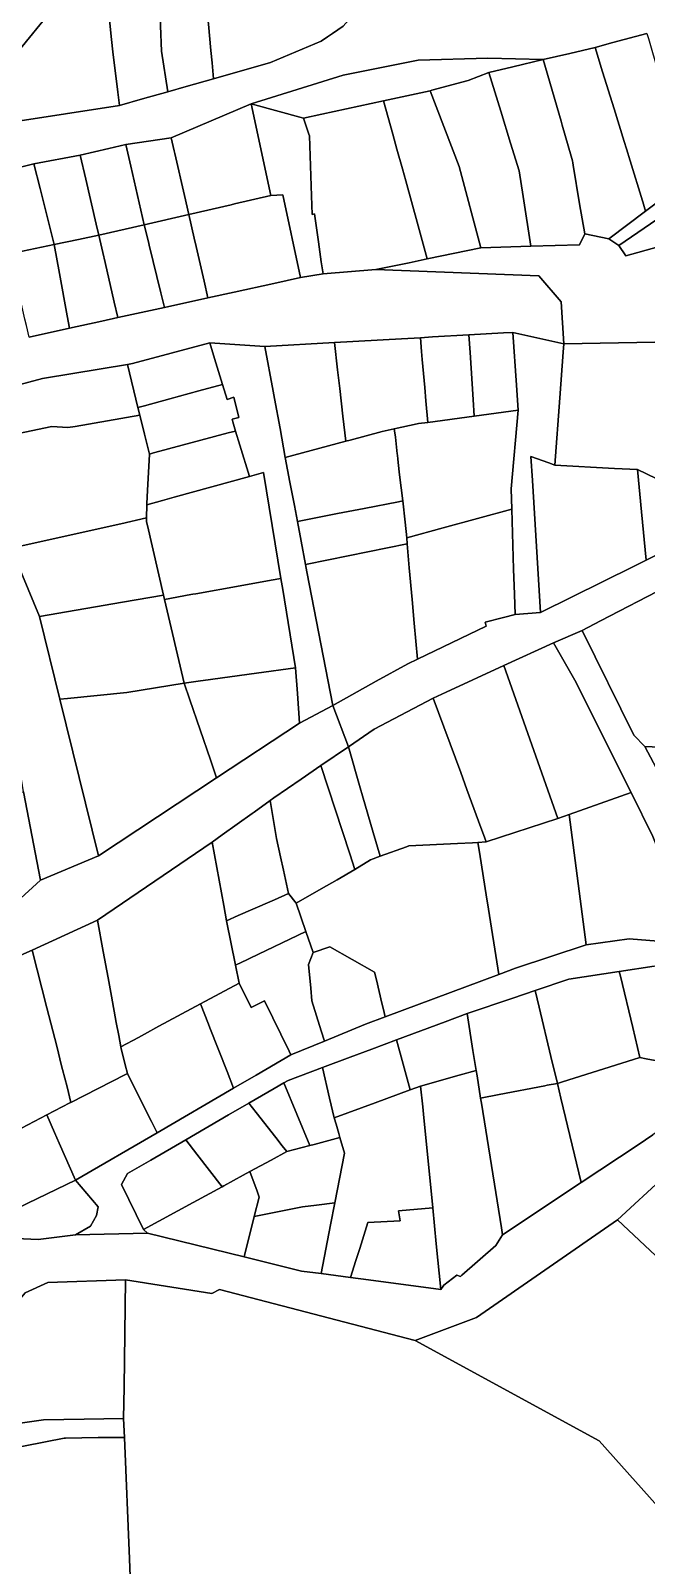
# Model space of a CAD drawing. Header units: inches. Extents: x 469449 to 472390, y 1000542 to 1004361.
# Drawn here: x 471191.5 to 471324.5, y 1001459.7 to 1001791.1 of the extents above; entities that cross this region are included whole.
import ezdxf

# ---------------------------------------------------------------- set-up
doc = ezdxf.new("R2010")
doc.units = ezdxf.units.IN
doc.header["$MEASUREMENT"] = 0
doc.layers.add('Gulele_10_07_New_Parcel', color=7, linetype='Continuous')

msp = doc.modelspace()

# ---------------------------------------------------------------- linework, layer by layer
at = {"layer": 'Gulele_10_07_New_Parcel'}
for points in [[(471198.2, 1001798.28), (471174.61, 1001769.46), (471163.84, 1001772.14), (471162.68, 1001784.83), (471172.98, 1001801.49), (471177.05, 1001803.18), (471182.23, 1001804.28), (471198.32, 1001804.57), (471198.24, 1001800.29)], [(471243.26, 1001784.25), (471231, 1001780.77), (471230.67, 1001784.18), (471230.41, 1001786.89), (471229.86, 1001792.56), (471229.33, 1001798.11), (471229.09, 1001800.72), (471232.86, 1001800.84), (471241.86, 1001801.11), (471246.56, 1001801.25), (471251.12, 1001801.39), (471256.32, 1001801.55), (471263.07, 1001801.75), (471264.15, 1001797.94), (471258.97, 1001792.11), (471256.66, 1001790.54), (471255.62, 1001789.83), (471254.26, 1001788.91)], [(471210.65, 1001774.99), (471174.61, 1001769.46), (471198.2, 1001798.28), (471208.04, 1001798.01), (471208.82, 1001789.9), (471209.31, 1001785.9), (471210.22, 1001778.53), (471210.3, 1001777.85)], [(471215.63, 1001776.41), (471210.65, 1001774.99), (471210.3, 1001777.85), (471210.22, 1001778.53), (471209.31, 1001785.9), (471208.82, 1001789.9), (471208.04, 1001798.01), (471218.69, 1001797.72), (471219.35, 1001797.7), (471219.55, 1001792.18), (471219.76, 1001786.7), (471221.12, 1001777.97)], [(471225.09, 1001779.09), (471221.12, 1001777.97), (471219.76, 1001786.7), (471219.55, 1001792.18), (471219.35, 1001797.7), (471229.33, 1001798.11), (471229.86, 1001792.56), (471230.41, 1001786.89), (471230.67, 1001784.18), (471231, 1001780.77)], [(471329.72, 1001756.2), (471324.37, 1001752.18), (471323.75, 1001754.2), (471323.68, 1001754.42), (471321.02, 1001763.05), (471320.22, 1001765.64), (471319.73, 1001767.22), (471318.64, 1001770.73), (471317.56, 1001774.24), (471315.08, 1001782.27), (471313.45, 1001787.53), (471317.32, 1001788.58), (471324.67, 1001790.56), (471324.98, 1001789.48), (471327.1, 1001782.18), (471329.13, 1001775.19), (471329.31, 1001774.57), (471329.48, 1001774.04), (471332.64, 1001764.47), (471334.77, 1001760), (471332.26, 1001758.11)], [(471324.37, 1001752.18), (471316.44, 1001746.2), (471311.21, 1001747.24), (471310.11, 1001753.77), (471308.71, 1001762.08), (471308.62, 1001762.6), (471308.55, 1001763.03), (471308.25, 1001764.07), (471306.32, 1001770.77), (471306.09, 1001771.58), (471302.25, 1001784.89), (471308, 1001786.25), (471313.45, 1001787.53), (471315.08, 1001782.27), (471317.56, 1001774.24), (471318.64, 1001770.73), (471319.73, 1001767.22), (471320.22, 1001765.64), (471321.02, 1001763.05), (471323.68, 1001754.42), (471323.75, 1001754.2)], [(471302.25, 1001784.89), (471295.64, 1001783.33), (471290.46, 1001782.11), (471286, 1001780.36), (471278.17, 1001778.26), (471277.8, 1001778.18), (471267.72, 1001775.99), (471254.38, 1001773.1), (471250.46, 1001772.25), (471239.13, 1001775.36), (471259.01, 1001781.52), (471275.21, 1001784.74), (471290.29, 1001785.19)], [(471310.06, 1001744.88), (471299.6, 1001744.57), (471297.92, 1001755.32), (471297.06, 1001760.85), (471295.19, 1001766.88), (471293.06, 1001773.74), (471290.46, 1001782.11), (471295.64, 1001783.33), (471302.25, 1001784.89), (471306.09, 1001771.58), (471306.32, 1001770.77), (471308.25, 1001764.07), (471308.55, 1001763.03), (471308.62, 1001762.6), (471308.71, 1001762.08), (471310.11, 1001753.77), (471311.21, 1001747.24)], [(471299.6, 1001744.57), (471288.79, 1001744.25), (471284.11, 1001761.83), (471277.8, 1001778.18), (471278.17, 1001778.26), (471286, 1001780.36), (471290.46, 1001782.11), (471293.06, 1001773.74), (471295.19, 1001766.88), (471297.06, 1001760.85), (471297.92, 1001755.32)], [(471288.79, 1001744.25), (471277.19, 1001741.85), (471275.22, 1001748.97), (471272.52, 1001758.69), (471271.81, 1001761.27), (471270.63, 1001765.52), (471269.73, 1001768.76), (471267.72, 1001775.99), (471277.8, 1001778.18), (471284.11, 1001761.83)], [(471234.79, 1001753.55), (471225.62, 1001751.44), (471224.67, 1001755.57), (471222.59, 1001764.64), (471222.46, 1001765.21), (471221.82, 1001768.01), (471239.13, 1001775.36), (471243.4, 1001755.54), (471235.5, 1001753.72)], [(471250.46, 1001772.25), (471251.6, 1001768.78), (471251.72, 1001768.4), (471252.16, 1001755.5), (471252.3, 1001751.45), (471252.82, 1001751.57), (471253.67, 1001745.52), (471254.28, 1001741.23), (471254.65, 1001738.62), (471249.75, 1001737.81), (471245.96, 1001755.71), (471243.4, 1001755.54), (471239.13, 1001775.36)], [(471272.52, 1001758.69), (471275.22, 1001748.97), (471277.19, 1001741.85), (471273.28, 1001741.03), (471266.05, 1001739.54), (471254.65, 1001738.62), (471254.28, 1001741.23), (471253.67, 1001745.52), (471252.82, 1001751.57), (471252.3, 1001751.45), (471252.16, 1001755.5), (471251.72, 1001768.4), (471251.6, 1001768.78), (471250.46, 1001772.25), (471254.38, 1001773.1), (471267.72, 1001775.99), (471269.73, 1001768.76), (471270.63, 1001765.52), (471271.81, 1001761.27)], [(471225.62, 1001751.44), (471216, 1001749.22), (471213.07, 1001761.87), (471211.99, 1001766.55), (471221.82, 1001768.01), (471222.46, 1001765.21), (471222.59, 1001764.64), (471224.67, 1001755.57)], [(471201.76, 1001746.03), (471196.51, 1001744.94), (471193.49, 1001757.03), (471192.15, 1001762.38), (471202.16, 1001764.28), (471203.36, 1001759.08), (471205.61, 1001749.35), (471206.16, 1001746.94)], [(471216, 1001749.22), (471206.16, 1001746.94), (471205.61, 1001749.35), (471203.36, 1001759.08), (471202.16, 1001764.28), (471208.32, 1001765.7), (471211.99, 1001766.55), (471213.07, 1001761.87)], [(471196.51, 1001744.94), (471186.97, 1001742.96), (471186.56, 1001744.93), (471181.82, 1001759.79), (471188.7, 1001761.52), (471192.15, 1001762.38), (471193.49, 1001757.03)], [(471346.45, 1001748.45), (471348.59, 1001743.77), (471336.45, 1001741.94), (471334.71, 1001741.67), (471330.57, 1001740.47), (471327.07, 1001744.43), (471320.12, 1001742.54), (471318.57, 1001744.72), (471326.82, 1001750.35), (471335.86, 1001758.68), (471338.83, 1001761.05), (471341.61, 1001757.41), (471343.05, 1001755.53), (471344.23, 1001753.29)], [(471335.86, 1001758.68), (471326.82, 1001750.35), (471318.57, 1001744.72), (471316.44, 1001746.2), (471324.37, 1001752.18), (471329.72, 1001756.2), (471332.26, 1001758.11), (471334.77, 1001760)], [(471235.41, 1001734.67), (471229.75, 1001733.42), (471228.92, 1001737.05), (471227.2, 1001744.56), (471226.79, 1001746.31), (471225.62, 1001751.44), (471234.79, 1001753.55), (471235.5, 1001753.72), (471243.4, 1001755.54), (471245.96, 1001755.71), (471249.75, 1001737.81), (471244, 1001736.55)], [(471229.75, 1001733.42), (471220.35, 1001731.36), (471219.58, 1001734.5), (471217.07, 1001744.79), (471216.9, 1001745.52), (471216, 1001749.22), (471225.62, 1001751.44), (471226.79, 1001746.31), (471227.2, 1001744.56), (471228.92, 1001737.05)], [(471220.35, 1001731.36), (471210.31, 1001729.16), (471209.53, 1001732.52), (471207.54, 1001741.04), (471207.03, 1001743.22), (471206.16, 1001746.94), (471216, 1001749.22), (471216.9, 1001745.52), (471217.07, 1001744.79), (471219.58, 1001734.5)], [(471197.66, 1001738.73), (471199.34, 1001729.58), (471199.84, 1001726.86), (471191.1, 1001724.94), (471190.52, 1001727.47), (471190.22, 1001728.81), (471188.88, 1001734.64), (471188.67, 1001735.53), (471188.15, 1001737.83), (471186.97, 1001742.96), (471196.51, 1001744.94)], [(471206.8, 1001728.38), (471199.84, 1001726.86), (471199.34, 1001729.58), (471197.66, 1001738.73), (471196.51, 1001744.94), (471201.76, 1001746.03), (471206.16, 1001746.94), (471207.03, 1001743.22), (471207.54, 1001741.04), (471209.53, 1001732.52), (471210.31, 1001729.16)], [(471260.52, 1001702.73), (471259.55, 1001702.46), (471258.94, 1001707.89), (471258.27, 1001713.82), (471257.81, 1001717.92), (471257.15, 1001723.78), (471271.62, 1001724.6), (471275.7, 1001724.83), (471275.96, 1001721.86), (471276.11, 1001720.12), (471276.63, 1001714.05), (471276.88, 1001711.22), (471277.28, 1001706.52), (471275.3, 1001706.26), (471274.98, 1001706.22), (471270.06, 1001705.16), (471267.4, 1001704.6)], [(471287.34, 1001707.88), (471277.28, 1001706.52), (471276.88, 1001711.22), (471276.63, 1001714.05), (471276.11, 1001720.12), (471275.96, 1001721.86), (471275.7, 1001724.83), (471278.32, 1001724.98), (471286.18, 1001725.43), (471286.43, 1001721.6), (471287.1, 1001711.45)], [(471296.86, 1001709.15), (471287.34, 1001707.88), (471287.1, 1001711.45), (471286.43, 1001721.6), (471286.18, 1001725.43), (471293.63, 1001725.85), (471295.69, 1001725.97), (471296.48, 1001714.6)], [(471306.72, 1001723.51), (471306.59, 1001721.69), (471305.85, 1001711.85), (471304.77, 1001697.31), (471303.44, 1001697.79), (471299.6, 1001699.15), (471299.92, 1001693.98), (471301.67, 1001665.47), (471296.15, 1001665.02), (471296.01, 1001669.46), (471295.84, 1001674.82), (471295.43, 1001687.81), (471295.29, 1001692.15), (471296.86, 1001709.15), (471296.48, 1001714.6), (471295.69, 1001725.97)], [(471331.94, 1001705.16), (471331.65, 1001693.75), (471328.37, 1001694.17), (471326.66, 1001694.38), (471322.64, 1001696.34), (471317.66, 1001696.61), (471304.77, 1001697.31), (471305.85, 1001711.85), (471306.59, 1001721.69), (471306.72, 1001723.51), (471330.33, 1001723.91), (471330.28, 1001721.28), (471330.27, 1001720.69), (471332.45, 1001720.58), (471332.17, 1001714.37)], [(471216.07, 1001710.12), (471214.65, 1001709.73), (471212.35, 1001719.07), (471213.43, 1001719.25), (471230.17, 1001723.69), (471231.21, 1001720.31), (471232.91, 1001714.73), (471227.83, 1001713.34), (471221.54, 1001711.62)], [(471242.1, 1001722.92), (471243.87, 1001713.26), (471244.15, 1001711.71), (471245.35, 1001705.18), (471246.49, 1001698.92), (471247.5, 1001693.59), (471248.46, 1001688.56), (471249.11, 1001685.13), (471249.92, 1001680.85), (471250.86, 1001675.86), (471251.17, 1001674.25), (471256.74, 1001645.41), (471249.55, 1001641.57), (471249.11, 1001647.98), (471248.72, 1001653.51), (471245.94, 1001670.41), (471245.54, 1001672.82), (471241.76, 1001695.7), (471238.76, 1001694.87), (471236.66, 1001701.65), (471235.72, 1001704.67), (471235.16, 1001706.68), (471235.02, 1001707.2), (471236.43, 1001707.57), (471235.35, 1001711.96), (471233.9, 1001711.51), (471232.91, 1001714.73), (471231.21, 1001720.31), (471230.17, 1001723.69)], [(471259.55, 1001702.46), (471246.49, 1001698.92), (471245.35, 1001705.18), (471244.15, 1001711.71), (471243.87, 1001713.26), (471242.1, 1001722.92), (471257.15, 1001723.78), (471257.81, 1001717.92), (471258.27, 1001713.82), (471258.94, 1001707.89)], [(471201.05, 1001705.67), (471199.51, 1001705.4), (471196.06, 1001705.66), (471177.78, 1001701.85), (471175.35, 1001707.66), (471174.07, 1001710.71), (471177.78, 1001711.69), (471188.1, 1001714.43), (471194.04, 1001716.01), (471200.53, 1001717.1), (471212.35, 1001719.07), (471214.65, 1001709.73), (471215.04, 1001708.12)], [(471232.91, 1001714.73), (471233.9, 1001711.51), (471235.35, 1001711.96), (471236.43, 1001707.57), (471235.02, 1001707.2), (471235.16, 1001706.68), (471235.72, 1001704.67), (471234.17, 1001704.25), (471218.26, 1001700), (471218.02, 1001699.93), (471217.12, 1001699.69), (471216.06, 1001703.98), (471215.04, 1001708.12), (471214.65, 1001709.73), (471216.07, 1001710.12), (471221.54, 1001711.62), (471227.83, 1001713.34)], [(471349.46, 1001694.86), (471351.17, 1001691.71), (471347.61, 1001689.9), (471330.58, 1001681.63), (471330.29, 1001679.62), (471324.52, 1001676.77), (471323.52, 1001687.2), (471322.64, 1001696.34), (471326.66, 1001694.38), (471328.37, 1001694.17), (471331.65, 1001693.75), (471331.94, 1001705.16), (471332.17, 1001714.37), (471338.01, 1001716.02), (471339.35, 1001713.55), (471344.03, 1001704.89), (471347.23, 1001698.98), (471349.02, 1001695.69)], [(471175.35, 1001707.66), (471177.78, 1001701.85), (471187.2, 1001679.36), (471193.38, 1001664.62), (471197.79, 1001646.73), (471206.14, 1001612.89), (471193.57, 1001607.63), (471189.91, 1001626.73), (471187.93, 1001639), (471187.49, 1001641.74), (471186.17, 1001654.26), (471179.13, 1001672.08), (471167.86, 1001697.28), (471167.81, 1001697.39), (471163.57, 1001707.91), (471174.07, 1001710.71)], [(471215.04, 1001708.12), (471216.06, 1001703.98), (471217.12, 1001699.69), (471216.73, 1001691.84), (471216.59, 1001688.98), (471216.58, 1001688.74), (471216.51, 1001685.89), (471210.91, 1001684.64), (471187.2, 1001679.36), (471177.78, 1001701.85), (471196.06, 1001705.66), (471199.51, 1001705.4), (471201.05, 1001705.67)], [(471280.61, 1001683.75), (471272.79, 1001681.6), (471272.4, 1001684.99), (471271.87, 1001689.58), (471271.21, 1001695.22), (471271.14, 1001695.86), (471270.83, 1001698.58), (471270.72, 1001699.46), (471270.69, 1001699.76), (471270.28, 1001703.32), (471270.06, 1001705.16), (471274.98, 1001706.22), (471275.3, 1001706.26), (471277.28, 1001706.52), (471287.34, 1001707.88), (471296.86, 1001709.15), (471295.29, 1001692.15), (471295.43, 1001687.81)], [(471219.92, 1001689.66), (471216.58, 1001688.74), (471216.59, 1001688.98), (471216.73, 1001691.84), (471217.12, 1001699.69), (471218.02, 1001699.93), (471218.26, 1001700), (471234.17, 1001704.25), (471235.72, 1001704.67), (471236.66, 1001701.65), (471238.76, 1001694.87), (471222.5, 1001690.38)], [(471257.78, 1001686.82), (471249.11, 1001685.13), (471248.46, 1001688.56), (471247.5, 1001693.59), (471246.49, 1001698.92), (471259.55, 1001702.46), (471260.52, 1001702.73), (471267.4, 1001704.6), (471270.06, 1001705.16), (471270.28, 1001703.32), (471270.69, 1001699.76), (471270.72, 1001699.46), (471270.83, 1001698.58), (471271.14, 1001695.86), (471271.21, 1001695.22), (471271.87, 1001689.58), (471270.97, 1001689.4), (471263.53, 1001687.95)], [(471321.92, 1001675.48), (471301.67, 1001665.47), (471299.92, 1001693.98), (471299.6, 1001699.15), (471303.44, 1001697.79), (471304.77, 1001697.31), (471317.66, 1001696.61), (471322.64, 1001696.34), (471323.52, 1001687.2), (471324.52, 1001676.77)], [(471226.05, 1001669.33), (471220.4, 1001668.31), (471220.18, 1001669.23), (471216.69, 1001684.26), (471216.49, 1001685.09), (471216.51, 1001685.89), (471216.58, 1001688.74), (471219.92, 1001689.66), (471222.5, 1001690.38), (471238.76, 1001694.87), (471241.76, 1001695.7), (471245.54, 1001672.82), (471243.46, 1001672.45), (471236.73, 1001671.24), (471227.16, 1001669.53), (471226.53, 1001669.41)], [(471255.86, 1001676.86), (471250.86, 1001675.86), (471249.92, 1001680.85), (471249.11, 1001685.13), (471257.78, 1001686.82), (471263.53, 1001687.95), (471270.97, 1001689.4), (471271.87, 1001689.58), (471272.4, 1001684.99), (471272.79, 1001681.6), (471272.84, 1001680.28)], [(471289.9, 1001662.54), (471275.05, 1001655.4), (471274.36, 1001663.19), (471273.91, 1001668.29), (471273.3, 1001675.11), (471272.84, 1001680.28), (471272.79, 1001681.6), (471280.61, 1001683.75), (471295.43, 1001687.81), (471295.84, 1001674.82), (471296.01, 1001669.46), (471296.15, 1001665.02), (471293.68, 1001664.4), (471289.68, 1001663.38)], [(471211.28, 1001667.7), (471193.38, 1001664.62), (471187.2, 1001679.36), (471210.91, 1001684.64), (471216.51, 1001685.89), (471216.49, 1001685.09), (471216.69, 1001684.26), (471220.18, 1001669.23)], [(471266.11, 1001650.61), (471256.74, 1001645.41), (471251.17, 1001674.25), (471250.86, 1001675.86), (471255.86, 1001676.86), (471272.84, 1001680.28), (471273.3, 1001675.11), (471273.91, 1001668.29), (471274.36, 1001663.19), (471275.05, 1001655.4), (471272.95, 1001654.4)], [(471228.13, 1001650.68), (471224.61, 1001650.19), (471220.4, 1001668.31), (471226.05, 1001669.33), (471226.53, 1001669.41), (471227.16, 1001669.53), (471236.73, 1001671.24), (471243.46, 1001672.45), (471245.54, 1001672.82), (471245.94, 1001670.41), (471248.72, 1001653.51), (471240.3, 1001652.35), (471228.73, 1001650.76)], [(471330.08, 1001636.47), (471329, 1001636.34), (471324.22, 1001636.56), (471321.86, 1001639), (471310.66, 1001661.6), (471314.63, 1001663.67), (471328.8, 1001671.03), (471330.87, 1001672.11), (471330.76, 1001667.27), (471330.74, 1001666.5), (471330.74, 1001666.37), (471330.6, 1001660), (471330.57, 1001658.66), (471330.34, 1001648.35), (471330.19, 1001641.63), (471330.12, 1001638.42), (471330.11, 1001637.7)], [(471199.38, 1001646.89), (471197.79, 1001646.73), (471193.38, 1001664.62), (471211.28, 1001667.7), (471220.18, 1001669.23), (471220.4, 1001668.31), (471224.61, 1001650.19), (471212.27, 1001648.16)], [(471324.22, 1001636.56), (471327.95, 1001629.46), (471337.17, 1001608.66), (471344.73, 1001591.62), (471346.62, 1001587.36), (471349.26, 1001583.19), (471356.5, 1001571.76), (471349.17, 1001568.26), (471347.16, 1001571.33), (471340.52, 1001581.47), (471338.09, 1001585.18), (471335.44, 1001589.23), (471333.7, 1001594.76), (471333.64, 1001597.67), (471325.96, 1001617.12), (471321.23, 1001626.58), (471309.1, 1001650.83), (471304.49, 1001658.95), (471310.66, 1001661.6), (471321.86, 1001639)], [(471307.87, 1001621.85), (471305.41, 1001620.99), (471293.7, 1001653.99), (471304.49, 1001658.95), (471309.1, 1001650.83), (471321.23, 1001626.58)], [(471249.55, 1001641.57), (471231.65, 1001629.75), (471230.3, 1001633.68), (471225.85, 1001646.61), (471224.61, 1001650.19), (471228.13, 1001650.68), (471228.73, 1001650.76), (471240.3, 1001652.35), (471248.72, 1001653.51), (471249.11, 1001647.98)], [(471305.41, 1001620.99), (471289.93, 1001615.9), (471289.62, 1001616.73), (471288.27, 1001620.41), (471285.76, 1001627.22), (471284.41, 1001630.9), (471278.49, 1001646.98), (471281.26, 1001648.26), (471293.7, 1001653.99)], [(471231.65, 1001629.75), (471206.14, 1001612.89), (471197.79, 1001646.73), (471199.38, 1001646.89), (471212.27, 1001648.16), (471224.61, 1001650.19), (471225.85, 1001646.61), (471230.3, 1001633.68)], [(471272.66, 1001614.86), (471266.98, 1001612.81), (471265.49, 1001617.94), (471264.33, 1001621.92), (471263.18, 1001625.89), (471262.7, 1001627.57), (471260.12, 1001636.45), (471265.7, 1001640.28), (471278.49, 1001646.98), (471284.41, 1001630.9), (471285.76, 1001627.22), (471288.27, 1001620.41), (471289.62, 1001616.73), (471289.93, 1001615.9), (471288.13, 1001615.81), (471286.97, 1001615.75), (471283.7, 1001615.58), (471273.16, 1001615.04)], [(471264.9, 1001612.07), (471261.54, 1001609.94), (471260.43, 1001613.34), (471254.2, 1001632.39), (471260.12, 1001636.45), (471262.7, 1001627.57), (471263.18, 1001625.89), (471264.33, 1001621.92), (471265.49, 1001617.94), (471266.98, 1001612.81)], [(471254.26, 1001605.78), (471248.82, 1001602.67), (471247.15, 1001604.77), (471246.94, 1001605.77), (471246.08, 1001609.81), (471245.46, 1001612.72), (471244.62, 1001616.68), (471243.22, 1001624.83), (471244.04, 1001625.41), (471249.94, 1001629.46), (471254.2, 1001632.39), (471260.43, 1001613.34), (471261.54, 1001609.94), (471257.7, 1001607.74)], [(471193.57, 1001607.63), (471188.49, 1001602.95), (471157, 1001598.89), (471132.83, 1001598.28), (471097.48, 1001601.12), (471048.73, 1001598.07), (471014.8, 1001595.84), (470989, 1001599.7), (471008.71, 1001621.04), (471090.78, 1001625.71), (471189.91, 1001626.73)], [(471236.31, 1001600), (471233.78, 1001598.89), (471233.19, 1001602.16), (471230.69, 1001615.85), (471232.88, 1001617.42), (471239.31, 1001622.02), (471239.75, 1001622.34), (471243.22, 1001624.83), (471244.62, 1001616.68), (471245.46, 1001612.72), (471246.08, 1001609.81), (471246.94, 1001605.77), (471247.15, 1001604.77), (471244.14, 1001603.44), (471243.12, 1001602.99)], [(471307.87, 1001621.85), (471321.23, 1001626.58), (471325.96, 1001617.12), (471333.64, 1001597.67), (471333.7, 1001594.76), (471330.68, 1001594.16), (471320.85, 1001594.98), (471311.52, 1001593.72)], [(471296.27, 1001588.67), (471292.63, 1001587.31), (471290.19, 1001602.76), (471290.06, 1001603.56), (471288.47, 1001613.68), (471288.13, 1001615.81), (471289.93, 1001615.9), (471305.41, 1001620.99), (471307.87, 1001621.85), (471311.52, 1001593.72)], [(471214.74, 1001573.7), (471210.95, 1001571.65), (471210.49, 1001574.1), (471209.96, 1001576.94), (471208.91, 1001582.58), (471208.17, 1001586.59), (471207.12, 1001592.26), (471205.87, 1001598.99), (471230.69, 1001615.85), (471233.19, 1001602.16), (471233.78, 1001598.89), (471235.76, 1001589.31), (471236.55, 1001585.44), (471228.14, 1001580.91), (471219.19, 1001576.09), (471216.04, 1001574.4)], [(471290.19, 1001602.76), (471292.63, 1001587.31), (471268.07, 1001578.17), (471267.64, 1001579.98), (471267.38, 1001581.07), (471266.18, 1001586.12), (471265.79, 1001587.8), (471256.12, 1001593.23), (471252.5, 1001592.03), (471250.94, 1001596.55), (471248.82, 1001602.67), (471254.26, 1001605.78), (471257.7, 1001607.74), (471261.54, 1001609.94), (471264.9, 1001612.07), (471266.98, 1001612.81), (471272.66, 1001614.86), (471273.16, 1001615.04), (471283.7, 1001615.58), (471286.97, 1001615.75), (471288.13, 1001615.81), (471288.47, 1001613.68), (471290.06, 1001603.56)], [(471238.3, 1001590.52), (471235.76, 1001589.31), (471233.78, 1001598.89), (471236.31, 1001600), (471243.12, 1001602.99), (471244.14, 1001603.44), (471247.15, 1001604.77), (471248.82, 1001602.67), (471250.94, 1001596.55), (471238.92, 1001590.82)], [(471211.94, 1001565.7), (471200.16, 1001559.66), (471199.31, 1001563), (471198.35, 1001566.77), (471198.15, 1001567.56), (471197.08, 1001571.77), (471194.97, 1001580.08), (471191.8, 1001592.52), (471205.87, 1001598.99), (471207.12, 1001592.26), (471208.17, 1001586.59), (471208.91, 1001582.58), (471209.96, 1001576.94), (471210.49, 1001574.1), (471210.95, 1001571.65), (471211.03, 1001571.29), (471211.9, 1001567.74), (471212.35, 1001565.91)], [(471252.23, 1001581.59), (471254.26, 1001575.08), (471254.94, 1001572.9), (471247.71, 1001569.89), (471247.32, 1001570.69), (471242, 1001581.57), (471239.13, 1001580.16), (471236.55, 1001585.44), (471235.76, 1001589.31), (471238.3, 1001590.52), (471238.92, 1001590.82), (471250.94, 1001596.55), (471252.5, 1001592.03), (471251.53, 1001589.44), (471251.98, 1001584.36)], [(471192.18, 1001555.52), (471188.1, 1001553.4), (471187.12, 1001556.16), (471185.83, 1001559.77), (471184.57, 1001563.28), (471182.9, 1001567.97), (471181.66, 1001571.46), (471181.47, 1001571.98), (471180.07, 1001575.92), (471178.42, 1001580.53), (471177.31, 1001583.64), (471176.53, 1001585.83), (471181.16, 1001587.86), (471186.87, 1001590.36), (471191.8, 1001592.52), (471194.97, 1001580.08), (471197.08, 1001571.77), (471198.15, 1001567.56), (471198.35, 1001566.77), (471199.31, 1001563), (471200.16, 1001559.66), (471199.93, 1001559.54), (471194.94, 1001556.95)], [(471263.8, 1001576.58), (471254.94, 1001572.9), (471254.26, 1001575.08), (471252.23, 1001581.59), (471251.98, 1001584.36), (471251.53, 1001589.44), (471252.5, 1001592.03), (471256.12, 1001593.23), (471265.79, 1001587.8), (471266.18, 1001586.12), (471267.38, 1001581.07), (471267.64, 1001579.98), (471268.07, 1001578.17)], [(471306.39, 1001564.1), (471305.3, 1001563.76), (471303.91, 1001569.58), (471301.37, 1001580.2), (471300.51, 1001583.83), (471307.75, 1001586.27), (471318.69, 1001587.93), (471318.93, 1001586.93), (471321.58, 1001575.81), (471323.11, 1001569.34), (471321.76, 1001568.92)], [(471349.17, 1001568.26), (471338.33, 1001560.98), (471331.95, 1001567.7), (471328.36, 1001568.37), (471324.49, 1001569.09), (471323.11, 1001569.34), (471321.58, 1001575.81), (471318.93, 1001586.93), (471318.69, 1001587.93), (471326.24, 1001589.08), (471326.86, 1001589.18), (471327.78, 1001589.18), (471335.44, 1001589.23), (471338.09, 1001585.18), (471340.52, 1001581.47), (471347.16, 1001571.33)], [(471236.55, 1001585.44), (471239.13, 1001580.16), (471242, 1001581.57), (471247.32, 1001570.69), (471247.71, 1001569.89), (471240.16, 1001565.5), (471235.33, 1001562.69), (471233.9, 1001566.33), (471230.17, 1001575.77), (471229.87, 1001576.53), (471228.14, 1001580.91)], [(471292.69, 1001561.35), (471288.71, 1001560.59), (471287.93, 1001565.4), (471287.75, 1001566.56), (471287.06, 1001570.83), (471285.77, 1001578.85), (471295.69, 1001582.2), (471300.51, 1001583.83), (471301.37, 1001580.2), (471303.91, 1001569.58), (471305.3, 1001563.76), (471303.12, 1001563.34), (471302.61, 1001563.25)], [(471235.33, 1001562.69), (471218.76, 1001553.07), (471217.84, 1001554.92), (471217.55, 1001555.51), (471214.13, 1001562.34), (471212.35, 1001565.91), (471211.9, 1001567.74), (471211.03, 1001571.29), (471210.95, 1001571.65), (471214.74, 1001573.7), (471216.04, 1001574.4), (471219.19, 1001576.09), (471228.14, 1001580.91), (471229.87, 1001576.53), (471230.17, 1001575.77), (471233.9, 1001566.33)], [(471274.72, 1001562.79), (471273.48, 1001562.34), (471271.94, 1001567.94), (471270.51, 1001573.16), (471281.02, 1001577.08), (471285.77, 1001578.85), (471287.06, 1001570.83), (471287.75, 1001566.56), (471284.04, 1001565.51), (471275.75, 1001563.16)], [(471265.95, 1001559.59), (471257.05, 1001556.35), (471256.07, 1001560.59), (471254.53, 1001567.19), (471260.51, 1001569.42), (471265.18, 1001571.17), (471270.51, 1001573.16), (471271.94, 1001567.94), (471273.48, 1001562.34)], [(471322.74, 1001550.51), (471310.41, 1001542.32), (471306.06, 1001560.56), (471305.3, 1001563.76), (471306.39, 1001564.1), (471321.76, 1001568.92), (471323.11, 1001569.34), (471324.49, 1001569.09), (471328.36, 1001568.37), (471331.95, 1001567.7), (471338.33, 1001560.98), (471325.93, 1001552.65)], [(471218.76, 1001553.07), (471201.12, 1001542.82), (471197.62, 1001550.81), (471196.59, 1001553.17), (471194.94, 1001556.95), (471199.93, 1001559.54), (471200.16, 1001559.66), (471211.94, 1001565.7), (471212.35, 1001565.91), (471214.13, 1001562.34), (471217.55, 1001555.51), (471217.84, 1001554.92)], [(471252.73, 1001550.58), (471251.79, 1001550.33), (471246.17, 1001563.87), (471247.1, 1001564.41), (471254.53, 1001567.19), (471256.07, 1001560.59), (471257.05, 1001556.35), (471257.47, 1001554.92), (471258.06, 1001552.91), (471258.31, 1001552.06)], [(471292.03, 1001528.71), (471284.64, 1001522.31), (471284.34, 1001522.06), (471283.59, 1001522.34), (471280.78, 1001520.19), (471280.1, 1001519.24), (471279.12, 1001529.12), (471278.35, 1001536.9), (471276.35, 1001557.08), (471276.19, 1001558.69), (471275.75, 1001563.16), (471284.04, 1001565.51), (471287.75, 1001566.56), (471287.93, 1001565.4), (471288.71, 1001560.59), (471288.89, 1001559.45), (471293.22, 1001532.57), (471293.46, 1001531.07)], [(471251.79, 1001550.33), (471246.79, 1001549.01), (471245.81, 1001550.27), (471244.42, 1001552.04), (471240.16, 1001557.48), (471238.59, 1001559.48), (471244.11, 1001562.68), (471246.17, 1001563.87)], [(471261.77, 1001525.51), (471260.61, 1001521.82), (471254.22, 1001522.66), (471256.27, 1001533.18), (471257.21, 1001537.95), (471259.3, 1001548.67), (471258.31, 1001552.06), (471258.06, 1001552.91), (471257.47, 1001554.92), (471257.05, 1001556.35), (471265.95, 1001559.59), (471273.48, 1001562.34), (471274.72, 1001562.79), (471275.75, 1001563.16), (471276.19, 1001558.69), (471276.35, 1001557.08), (471278.35, 1001536.9), (471270.93, 1001536.2), (471271.31, 1001534.05), (471264.34, 1001533.72), (471262.59, 1001528.12)], [(471310.41, 1001542.32), (471293.46, 1001531.07), (471293.22, 1001532.57), (471288.89, 1001559.45), (471288.71, 1001560.59), (471292.69, 1001561.35), (471302.61, 1001563.25), (471303.12, 1001563.34), (471305.3, 1001563.76), (471306.06, 1001560.56)], [(471233.22, 1001541.65), (471232.83, 1001541.44), (471227.38, 1001548.49), (471225, 1001551.59), (471234.24, 1001556.95), (471238.59, 1001559.48), (471240.16, 1001557.48), (471244.42, 1001552.04), (471245.81, 1001550.27), (471246.79, 1001549.01), (471243.44, 1001547.19), (471238.86, 1001544.71), (471237.41, 1001543.93)], [(471190.09, 1001537.51), (471183.26, 1001534.21), (471176.75, 1001547.51), (471178.4, 1001548.37), (471182.04, 1001550.26), (471184.57, 1001551.57), (471185.2, 1001551.9), (471185.83, 1001552.22), (471188.1, 1001553.4), (471192.18, 1001555.52), (471194.94, 1001556.95), (471196.59, 1001553.17), (471197.62, 1001550.81), (471201.12, 1001542.82), (471190.86, 1001537.88)], [(471226.6, 1001538.06), (471215.81, 1001532.22), (471211.06, 1001541.94), (471212.37, 1001544.26), (471217.45, 1001547.2), (471225, 1001551.59), (471227.38, 1001548.49), (471232.83, 1001541.44)], [(471250.22, 1001537.11), (471239.79, 1001535.02), (471240.83, 1001539.2), (471240.38, 1001540.46), (471238.86, 1001544.71), (471243.44, 1001547.19), (471246.79, 1001549.01), (471251.79, 1001550.33), (471252.73, 1001550.58), (471258.31, 1001552.06), (471259.3, 1001548.67), (471257.21, 1001537.95), (471253.26, 1001537.48)], [(471343.49, 1001513.77), (471341.88, 1001512.2), (471318.31, 1001534.25), (471328.44, 1001543.64), (471333.84, 1001547.26), (471358.69, 1001527), (471354.75, 1001524.1), (471354.18, 1001523.68), (471352.14, 1001522.19), (471343.75, 1001514.02)], [(471195.95, 1001530.38), (471193.1, 1001530.03), (471185.12, 1001530.41), (471184.85, 1001530.96), (471183.26, 1001534.21), (471190.09, 1001537.51), (471190.86, 1001537.88), (471201.12, 1001542.82), (471206.06, 1001537.11), (471205.67, 1001535.25), (471204.41, 1001532.89), (471201.17, 1001531.02)], [(471239.79, 1001535.02), (471237.61, 1001526.26), (471216.71, 1001531.4), (471215.81, 1001532.22), (471226.6, 1001538.06), (471232.83, 1001541.44), (471233.22, 1001541.65), (471237.41, 1001543.93), (471238.86, 1001544.71), (471240.38, 1001540.46), (471240.83, 1001539.2)], [(471256.27, 1001533.18), (471254.22, 1001522.66), (471250.01, 1001523.22), (471237.61, 1001526.26), (471239.79, 1001535.02), (471250.22, 1001537.11), (471253.26, 1001537.48), (471257.21, 1001537.95)], [(471279.12, 1001529.12), (471280.1, 1001519.24), (471264.49, 1001521.3), (471260.61, 1001521.82), (471261.77, 1001525.51), (471262.59, 1001528.12), (471264.34, 1001533.72), (471271.31, 1001534.05), (471270.93, 1001536.2), (471278.35, 1001536.9)], [(471341.88, 1001512.2), (471373.2, 1001493.64), (471375.79, 1001491.91), (471374.03, 1001478.32), (471373.47, 1001473.95), (471373.29, 1001473.22), (471370.18, 1001460.21), (471369.07, 1001455.57), (471366.75, 1001448.49), (471363.67, 1001439.11), (471360.67, 1001429.95), (471341.86, 1001440.17), (471335.99, 1001443.36), (471344.51, 1001452.8), (471314.32, 1001486.54), (471274.54, 1001508.19), (471287.81, 1001513.16), (471318.31, 1001534.25)], [(471194.22, 1001491.12), (471182.09, 1001489.35), (471176.03, 1001501.15), (471183.95, 1001510.83), (471189.16, 1001517.2), (471190.26, 1001518.54), (471195.14, 1001520.73), (471211.96, 1001521.33), (471211.64, 1001498.15), (471211.54, 1001491.4), (471203.04, 1001491.26)], [(471203.04, 1001491.26), (471211.54, 1001491.4), (471211.76, 1001487.3), (471206.07, 1001487.24), (471199.01, 1001487.16), (471198.7, 1001487.16), (471177.7, 1001482.99), (471169.5, 1001484.33), (471163.08, 1001483.88), (471176.03, 1001501.15), (471182.09, 1001489.35), (471194.22, 1001491.12)], [(471211.76, 1001487.3), (471212.81, 1001461.03), (471212.96, 1001457.25), (471211.59, 1001457.13), (471208.31, 1001456.83), (471196.17, 1001455.73), (471191.27, 1001455.28), (471175.44, 1001454.9), (471168.23, 1001454.73), (471167.82, 1001454.72), (471164.08, 1001460.65), (471163.08, 1001483.88), (471169.5, 1001484.33), (471177.7, 1001482.99), (471198.7, 1001487.16), (471199.01, 1001487.16), (471206.07, 1001487.24)]]:
    msp.add_lwpolyline(points, close=True, dxfattribs=at)
for points in [[(471174.61, 1001769.46), (471210.65, 1001774.99), (471215.63, 1001776.41), (471221.12, 1001777.97), (471225.09, 1001779.09), (471231, 1001780.77), (471243.26, 1001784.25), (471254.26, 1001788.91), (471255.62, 1001789.83), (471256.66, 1001790.54), (471258.97, 1001792.11)], [(471324.67, 1001790.56), (471317.32, 1001788.58), (471313.45, 1001787.53), (471308, 1001786.25), (471302.25, 1001784.89), (471290.29, 1001785.19), (471275.21, 1001784.74), (471259.01, 1001781.52), (471239.13, 1001775.36), (471221.82, 1001768.01), (471211.99, 1001766.55), (471208.32, 1001765.7), (471202.16, 1001764.28), (471192.15, 1001762.38), (471188.7, 1001761.52)], [(471330.33, 1001723.91), (471306.72, 1001723.51), (471306.09, 1001732.57), (471301.26, 1001738.17), (471266.05, 1001739.54), (471273.28, 1001741.03), (471277.19, 1001741.85), (471288.79, 1001744.25), (471299.6, 1001744.57), (471310.06, 1001744.88), (471311.21, 1001747.24), (471316.44, 1001746.2), (471318.57, 1001744.72), (471320.12, 1001742.54), (471327.07, 1001744.43)], [(471191.1, 1001724.94), (471199.84, 1001726.86), (471206.8, 1001728.38), (471210.31, 1001729.16), (471220.35, 1001731.36), (471229.75, 1001733.42), (471235.41, 1001734.67), (471244, 1001736.55), (471249.75, 1001737.81), (471254.65, 1001738.62), (471266.05, 1001739.54), (471301.26, 1001738.17), (471306.09, 1001732.57), (471306.72, 1001723.51), (471295.69, 1001725.97), (471293.63, 1001725.85), (471286.18, 1001725.43), (471278.32, 1001724.98), (471275.7, 1001724.83), (471271.62, 1001724.6), (471257.15, 1001723.78), (471242.1, 1001722.92), (471230.17, 1001723.69), (471213.43, 1001719.25), (471212.35, 1001719.07), (471200.53, 1001717.1), (471194.04, 1001716.01), (471188.1, 1001714.43)], [(471328.8, 1001671.03), (471314.63, 1001663.67), (471310.66, 1001661.6), (471304.49, 1001658.95), (471293.7, 1001653.99), (471281.26, 1001648.26), (471278.49, 1001646.98), (471265.7, 1001640.28), (471260.12, 1001636.45), (471256.74, 1001645.41), (471266.11, 1001650.61), (471272.95, 1001654.4), (471275.05, 1001655.4), (471289.9, 1001662.54), (471289.68, 1001663.38), (471293.68, 1001664.4), (471296.15, 1001665.02), (471301.67, 1001665.47), (471321.92, 1001675.48), (471324.52, 1001676.77), (471330.29, 1001679.62)], [(471188.49, 1001602.95), (471193.57, 1001607.63), (471206.14, 1001612.89), (471231.65, 1001629.75), (471249.55, 1001641.57), (471256.74, 1001645.41), (471260.12, 1001636.45), (471254.2, 1001632.39), (471249.94, 1001629.46), (471244.04, 1001625.41), (471243.22, 1001624.83), (471239.75, 1001622.34), (471239.31, 1001622.02), (471232.88, 1001617.42), (471230.69, 1001615.85), (471205.87, 1001598.99), (471191.8, 1001592.52), (471186.87, 1001590.36)], [(471327.95, 1001629.46), (471324.22, 1001636.56), (471329, 1001636.34)], [(471326.24, 1001589.08), (471318.69, 1001587.93), (471307.75, 1001586.27), (471300.51, 1001583.83), (471295.69, 1001582.2), (471285.77, 1001578.85), (471281.02, 1001577.08), (471270.51, 1001573.16), (471265.18, 1001571.17), (471260.51, 1001569.42), (471254.53, 1001567.19), (471247.1, 1001564.41), (471246.17, 1001563.87), (471244.11, 1001562.68), (471238.59, 1001559.48), (471234.24, 1001556.95), (471225, 1001551.59), (471217.45, 1001547.2), (471212.37, 1001544.26), (471211.06, 1001541.94), (471215.81, 1001532.22), (471216.71, 1001531.4), (471201.17, 1001531.02), (471204.41, 1001532.89), (471205.67, 1001535.25), (471206.06, 1001537.11), (471201.12, 1001542.82), (471218.76, 1001553.07), (471235.33, 1001562.69), (471240.16, 1001565.5), (471247.71, 1001569.89), (471254.94, 1001572.9), (471263.8, 1001576.58), (471268.07, 1001578.17), (471292.63, 1001587.31), (471296.27, 1001588.67), (471311.52, 1001593.72), (471320.85, 1001594.98), (471330.68, 1001594.16)], [(471185.12, 1001530.41), (471193.1, 1001530.03), (471195.95, 1001530.38), (471201.17, 1001531.02), (471216.71, 1001531.4), (471237.61, 1001526.26), (471250.01, 1001523.22), (471254.22, 1001522.66), (471260.61, 1001521.82), (471264.49, 1001521.3), (471280.1, 1001519.24), (471280.78, 1001520.19), (471283.59, 1001522.34), (471284.34, 1001522.06), (471284.64, 1001522.31), (471292.03, 1001528.71), (471293.46, 1001531.07), (471310.41, 1001542.32), (471322.74, 1001550.51), (471325.93, 1001552.65)], [(471328.44, 1001543.64), (471318.31, 1001534.25), (471287.81, 1001513.16), (471274.54, 1001508.19), (471232.29, 1001519.21), (471230.59, 1001518.36), (471211.96, 1001521.33), (471195.14, 1001520.73), (471190.26, 1001518.54), (471189.16, 1001517.2), (471183.95, 1001510.83), (471176.03, 1001501.15), (471163.08, 1001483.88), (471155.81, 1001480.8), (471149.73, 1001470.2), (471145.33, 1001466.75), (471142.03, 1001464.16), (471138.87, 1001461.68), (471138.28, 1001461.22), (471130.93, 1001454.33)], [(471212.96, 1001457.25), (471212.81, 1001461.03), (471211.76, 1001487.3), (471211.54, 1001491.4), (471211.64, 1001498.15), (471211.96, 1001521.33), (471230.59, 1001518.36), (471232.29, 1001519.21), (471274.54, 1001508.19), (471314.32, 1001486.54), (471344.51, 1001452.8)]]:
    msp.add_lwpolyline(points, dxfattribs=at)

doc.saveas('drawing.dxf')
